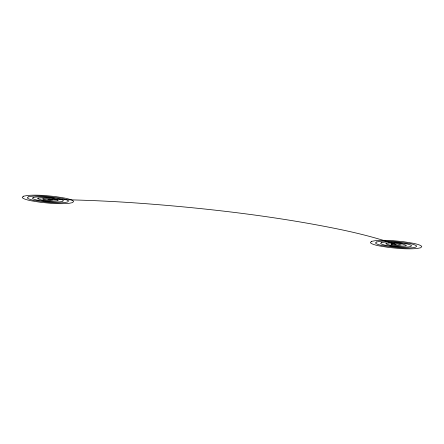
<?xml version="1.0" encoding="UTF-8"?>
<svg xmlns="http://www.w3.org/2000/svg" width="444" height="444" viewBox="0 0 444 444"><rect width="100%" height="100%" fill="white"/><g stroke="black" fill="none" stroke-linecap="round" stroke-linejoin="round"><path stroke-width="0.67" d="M396.081 244.572A320.191 66.572 1 0 0 337.129 228.854A483.721 100.572 1 0 0 139.427 203.219A320.191 66.572 1 0 0 47.919 199.428M23.299 196.237L22.2 197.43A20.446 4.251 1 0 0 25.053 199.173A32.018 6.654 1 0 0 30.947 200.744L40.199 202.259L50.716 203.308A32.018 6.654 1 0 0 59.868 203.685A21.706 4.512 1 0 0 68.759 203.385L72.538 202.619L73.637 201.426A20.446 4.251 1 0 0 70.785 199.689A32.018 6.654 1 0 0 64.891 198.113L55.639 196.603L45.122 195.554A32.018 6.654 1 0 0 35.97 195.171A20.446 4.251 1 0 0 27.595 195.454L23.299 196.237M28.222 196.875L27.345 197.83A16.356 3.402 1 0 0 29.626 199.223A25.613 5.328 1 0 0 34.343 200.477L50.155 202.531A25.613 5.328 1 0 0 57.476 202.836A17.366 3.613 1 0 0 64.591 202.592L67.616 201.981L68.493 201.027A16.356 3.402 1 0 0 66.212 199.633A25.613 5.328 1 0 0 61.494 198.379L45.682 196.326A25.613 5.328 1 0 0 38.362 196.026A16.356 3.402 1 0 0 31.657 196.254L28.222 196.875M33.15 197.513L32.49 198.229A12.266 2.553 1 0 0 34.199 199.273A19.214 3.996 1 0 0 37.734 200.216L49.6 201.754A19.214 3.996 1 0 0 55.089 201.981A13.026 2.708 1 0 0 60.423 201.804L62.693 201.343L63.348 200.627A12.266 2.553 1 0 0 61.638 199.584A19.214 3.996 1 0 0 58.103 198.64L46.237 197.103A19.214 3.996 1 0 0 40.748 196.875A12.266 2.553 1 0 0 35.725 197.047L33.15 197.513M38.073 198.152L37.629 198.629C43.801 201.321 51.138 201.432 57.764 200.705L58.208 200.227C52.037 197.541 44.711 197.425 38.073 198.152M42.996 198.79L42.774 199.029L43.346 199.378L46.376 199.994L50.311 200.283L53.064 199.828L49.462 198.862L42.996 198.79M371.462 241.381L370.363 242.574A20.446 4.251 1 0 0 373.215 244.311A32.018 6.654 1 0 0 379.109 245.882L388.361 247.397L398.879 248.446A32.018 6.654 1 0 0 408.03 248.829A21.706 4.512 1 0 0 416.922 248.523L420.701 247.763L421.8 246.57A20.446 4.251 1 0 0 418.947 244.827A32.018 6.654 1 0 0 413.053 243.257L403.801 241.741L393.284 240.692A32.018 6.654 1 0 0 384.132 240.315A20.446 4.251 1 0 0 375.757 240.598L371.462 241.381M376.384 242.019L375.507 242.973A16.356 3.402 1 0 0 377.789 244.367A25.613 5.328 1 0 0 382.506 245.621L398.318 247.674A25.613 5.328 1 0 0 405.638 247.974A17.366 3.613 1 0 0 412.754 247.735L415.778 247.125L416.655 246.17A16.356 3.402 1 0 0 414.374 244.777A25.613 5.328 1 0 0 409.657 243.517L393.845 241.469A25.613 5.328 1 0 0 386.524 241.164A16.356 3.402 1 0 0 379.82 241.392L376.384 242.019M381.307 242.657L380.652 243.373A12.266 2.553 1 0 0 382.362 244.416A19.214 3.996 1 0 0 385.897 245.36L397.763 246.897A19.214 3.996 1 0 0 403.252 247.125A13.026 2.708 1 0 0 408.585 246.942L410.85 246.487L411.51 245.771A12.266 2.553 1 0 0 409.801 244.727A19.214 3.996 1 0 0 406.266 243.784L394.4 242.246A19.214 3.996 1 0 0 388.911 242.019A12.266 2.553 1 0 0 383.888 242.185L381.307 242.657M386.236 243.295L385.792 243.773C391.963 246.464 399.3 246.575 405.927 245.848L406.371 245.371C400.199 242.679 392.873 242.568 386.236 243.295M391.158 243.934L390.936 244.172L391.508 244.522L394.538 245.138L398.473 245.421L401.226 244.971L397.624 244.006L391.158 243.934"/></g></svg>
